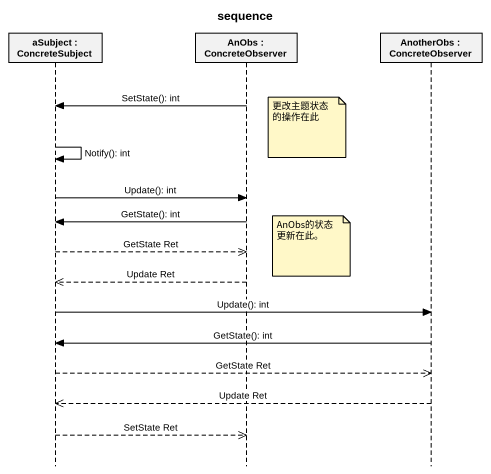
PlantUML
@startuml
title sequence
hide footbox
participant "aSubject : ConcreteSubject" as aSubject
participant "AnObs : ConcreteObserver" as AnObs
participant "AnotherObs : ConcreteObserver" as AnotherObs

AnObs -> aSubject : SetState(): int
note right of AnObs : 更改主题状态的操作在此
aSubject -> aSubject : Notify(): int
aSubject -> AnObs : Update(): int
AnObs -> aSubject : GetState(): int
note right of AnObs : AnObs的状态更新在此。
aSubject -->> AnObs : GetState Ret
AnObs -->> aSubject : Update Ret
aSubject -> AnotherObs : Update(): int
AnotherObs -> aSubject : GetState(): int
aSubject -->> AnotherObs : GetState Ret
AnotherObs -->> aSubject : Update Ret
aSubject -->> AnObs : SetState Ret
@enduml
